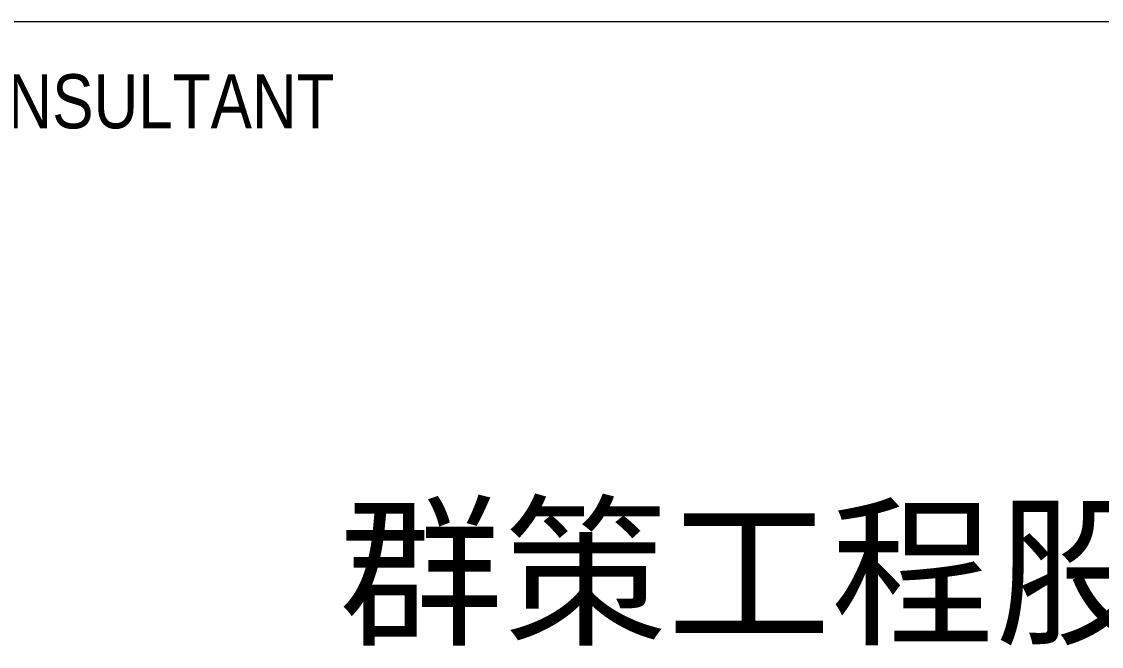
# Paper-space layout '00' of a CAD drawing. Header units: millimetres. Extents: x 22 to 862, y -5 to 589.
# Drawn here: x 776.44 to 812.36, y 494.21 to 515 of the extents above; entities that cross this region are included whole.
import ezdxf

# ---------------------------------------------------------------- set-up
doc = ezdxf.new("R2010")
doc.units = ezdxf.units.MM
doc.header["$LTSCALE"] = 0.5
doc.layers.add('FALTTR$0$ZS__A0NO7', color=255, linetype='Continuous', lineweight=5)
doc.styles.add('FALTTR$0$MIC-Arial Narrow', font='ARIALN.TTF', dxfattribs={"height": 1.8})
doc.styles.add('FALTTR$0$新細明體_B', font='', dxfattribs={"height": 4})
doc.styles.get('FALTTR$0$新細明體_B').set_extended_font_data('PMingLiU', bold=True)

# ---------------------------------------------------------------- blocks, each defined once
blk = doc.blocks.new('FALTTR')
at = {"layer": 'FALTTR$0$ZS__A0NO7'}
blk.add_line((749.5, 515), (850, 515), dxfattribs=at)
at = {"layer": 'FALTTR$0$ZS__A0NO7', "attachment_point": 1}
for s, insert, char_height, width, style in [('CIVIL & STRUCTURAL CONSULTANT', (750.773, 513.248), 1.8, 49.62446, 'FALTTR$0$MIC-Arial Narrow'), ('群策工程股份有限公司', (786.999, 498.673), 4, 73.75525, 'FALTTR$0$新細明體_B')]:
    blk.add_mtext(s, dxfattribs=dict(at, insert=insert, char_height=char_height, width=width, style=style))

psp = doc.layouts.new('00')

# ---------------------------------------------------------------- block references
psp.add_blockref('FALTTR', (0, 0))

doc.saveas('drawing.dxf')
